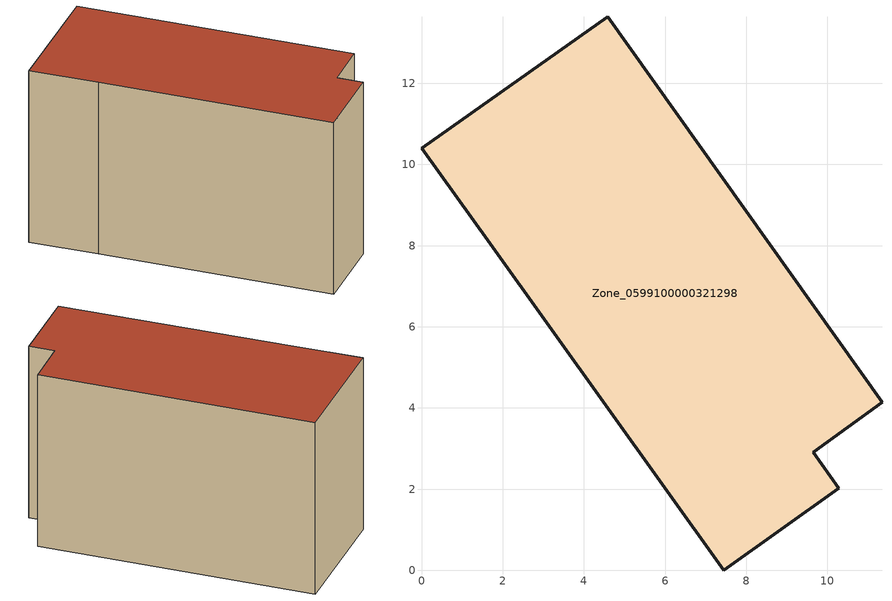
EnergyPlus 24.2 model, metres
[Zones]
Zone_0599100000321298
 floor ground (C_G): 1.7,8.05 0,10.4 4.59,13.64 11.35,4.13 9.66,2.91 10.29,2.02 7.44,0 z0
 wall outside (C_F): 10.29,2.02 9.66,2.91 11.35,4.13 4.59,13.64 0,10.4 1.7,8.05 7.44,0 10.29,2.02 z0:7.75
 roof outside (C_R): 9.66,2.91 11.35,4.13 4.59,13.64 0,10.4 1.7,8.05 7.44,0 10.29,2.02 z7.75
[BUILDING]
Pand.0599100000321298: North Axis=0; Terrain=City; Loads Convergence Tolerance Value=0.04; Temperature Convergence Tolerance Value=0.4; Solar Distribution=FullExterior; Maximum Number of Warmup Days=25; Minimum Number of Warmup Days=1
[Site:Location]
Rotterdam.The.Hague.AP_ZH_NLD Design_Conditions: Latitude=51.96; Longitude=4.45; Time Zone=1; Elevation=-4.5
[SITE:GROUNDTEMPERATURE:BUILDINGSURFACE]
18, 18, 18, 18, 18, 18, 18, 18, 18, 18, 18, 18
[MATERIAL] Thermal Absorptance=0.9; Solar Absorptance=0.7; Visible Absorptance=0.7
Name | Roughness | Thickness | Conductivity | Density | Specific Heat
G.TC.1975-1991 | MediumSmooth | 0.15 | 0.288461 | 540 | 1210
F.TC.1975-1991 | Rough | 0.3 | 0.230769 | 1920 | 840
R.TC.1975-1991 | MediumRough | 0.2 | 0.153846 | 1500 | 1000
[CONSTRUCTION]
C_G: G.TC.1975-1991
C_F: F.TC.1975-1991
C_R: R.TC.1975-1991
[ZONE]
Zone_0599100000321298: Type=1; Multiplier=1; Ceiling Height=Autocalculate; Volume=Autocalculate; Floor Area=autocalculate; Part of Total Floor Area=Yes
[ZONEINFILTRATION:DESIGNFLOWRATE]
Infil_Zone_0599100000321298: Zone or ZoneList or Space or SpaceList=Zone_0599100000321298; Schedule=AlwaysOn; Design Flow Rate Calculation Method=Flow/Area; Flow Rate per Floor Area=0.003; Constant Term Coefficient=1; Temperature Term Coefficient=0; Velocity Term Coefficient=0; Velocity Squared Term Coefficient=0
[HVACTEMPLATE:ZONE:IDEALLOADSAIRSYSTEM]
Zone_0599100000321298: Maximum Heating Supply Air Temperature=50; Minimum Cooling Supply Air Temperature=13; Maximum Heating Supply Air Humidity Ratio=0.0156; Minimum Cooling Supply Air Humidity Ratio=0.0077; Heating Limit=NoLimit; Cooling Limit=NoLimit; Dehumidification Control Type=ConstantSensibleHeatRatio; Cooling Sensible Heat Ratio=0.7; Dehumidification Setpoint=60; Humidification Control Type=None; Humidification Setpoint=30; Outdoor Air Method=None; Outdoor Air Flow Rate per Person=0.00944; Outdoor Air Flow Rate per Zone Floor Area=0; Outdoor Air Flow Rate per Zone=0; Demand Controlled Ventilation Type=None; Outdoor Air Economizer Type=NoEconomizer; Heat Recovery Type=None; Sensible Heat Recovery Effectiveness=0.7; Latent Heat Recovery Effectiveness=0.65
[ZONECONTROL:THERMOSTAT]
ThermostatControl_Zone_0599100000321298: Zone or ZoneList=Zone_0599100000321298; Control Type Schedule=DualSetpointControlType; Control 1=Thermostat_Zone_0599100000321298; Temperature Difference Between Cutout And Setpoint=0
[THERMOSTATSETPOINT:DUALSETPOINT]
Thermostat_Zone_0599100000321298: Heating Setpoint Temperature Schedule=HeatingSetpoint_Zone_0599100000321298; Cooling Setpoint Temperature Schedule=CoolingSetpoint_Zone_0599100000321298
[SCHEDULE:COMPACT]
HeatingSetpoint_Zone_0599100000321298: Through: 12/31, For: AllDays, Until: 24:00, 21
CoolingSetpoint_Zone_0599100000321298: Through: 12/31, For: AllDays, Until: 24:00, 24
DualSetpointControlType: Through: 12/31, For: AllDays, Until: 24:00, 4
AlwaysOn: Through: 12/31, For: AllDays, Until: 24:00, 1
